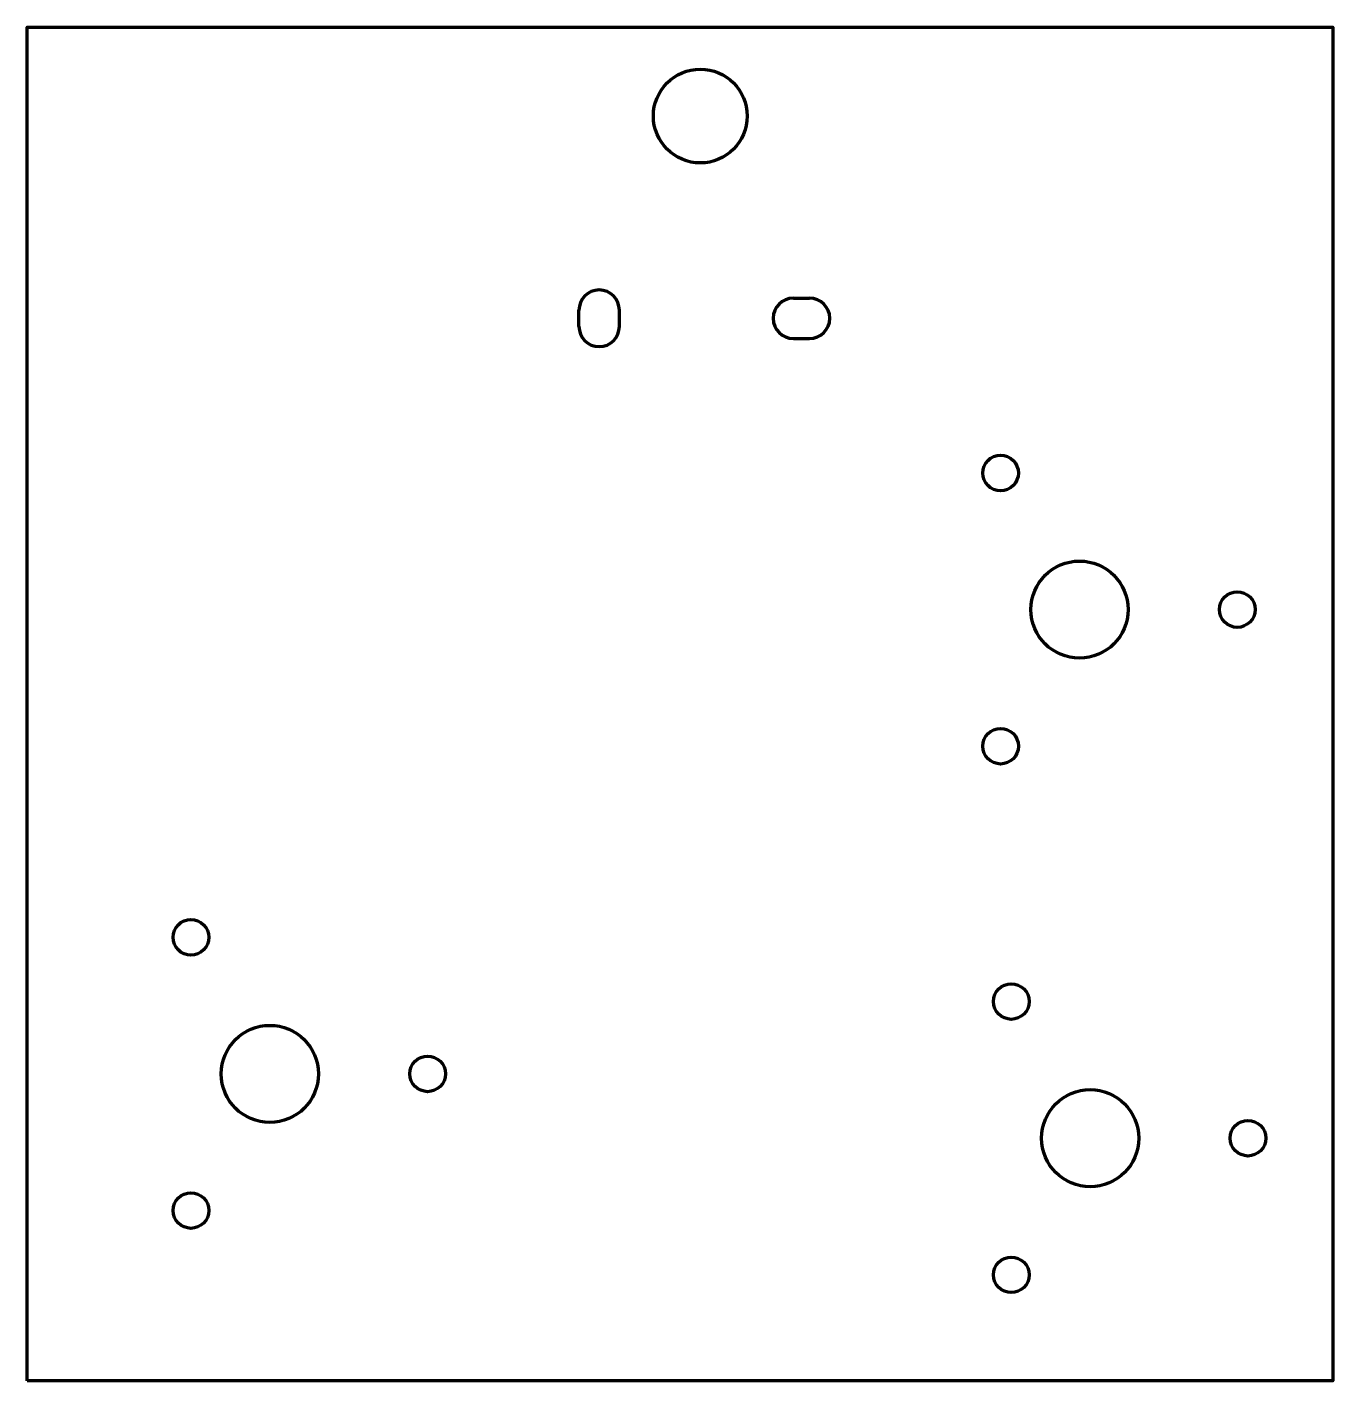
# Model space of a CAD drawing. Extents: x 0 to 161, y 0 to 167.
import ezdxf

# ---------------------------------------------------------------- set-up
doc = ezdxf.new("R2010")
doc.units = 0
doc.layers.get('0').update_dxf_attribs({"linetype": 'CONTINUOUS', "lineweight": 100})

msp = doc.modelspace()

# ---------------------------------------------------------------- linework, layer by layer
for p, q in [((68.2, 130.34), (68.2, 132.34)), ((68.2, 130.34), (68.2, 132.34)), ((68.2, 130.34), (68.2, 132.34)), ((73.2, 130.34), (73.2, 132.34)), ((73.2, 130.34), (73.2, 132.34)), ((73.2, 130.34), (73.2, 132.34)), ((94.7, 133.84), (96.7, 133.84)), ((94.7, 133.84), (96.7, 133.84)), ((94.7, 133.84), (96.7, 133.84)), ((94.7, 128.84), (96.7, 128.84)), ((94.7, 128.84), (96.7, 128.84)), ((94.7, 128.84), (96.7, 128.84))]:
    msp.add_line(p, q)
msp.add_lwpolyline([(0, 0), (0, 167.34), (161.38, 167.34), (161.38, 0)], close=True)
for centre, radius in [((83.2, 156.34), 5.8), ((83.2, 156.34), 5.8), ((83.2, 156.34), 5.8), ((120.31, 112.22), 2.2), ((130.06, 95.34), 6), ((149.56, 95.34), 2.2), ((120.31, 78.45), 2.2), ((20.25, 54.83), 2.2), ((121.63, 46.89), 2.2), ((30, 37.95), 6), ((49.5, 37.95), 2.2), ((131.38, 30), 6), ((150.88, 30), 2.2), ((20.25, 21.06), 2.2), ((121.63, 13.11), 2.2)]:
    msp.add_circle(centre, radius)
for centre, start, end in [((70.7, 132.34), 0, 180), ((70.7, 132.34), 0, 180), ((70.7, 132.34), 0, 180), ((94.7, 131.34), 90, 270), ((94.7, 131.34), 90, 270), ((94.7, 131.34), 90, 270), ((96.7, 131.34), 270, 90), ((96.7, 131.34), 270, 90), ((96.7, 131.34), 270, 90), ((70.7, 130.34), 180, 0), ((70.7, 130.34), 180, 0), ((70.7, 130.34), 180, 0)]:
    msp.add_arc(centre, 2.5, start, end)

doc.saveas('drawing.dxf')
